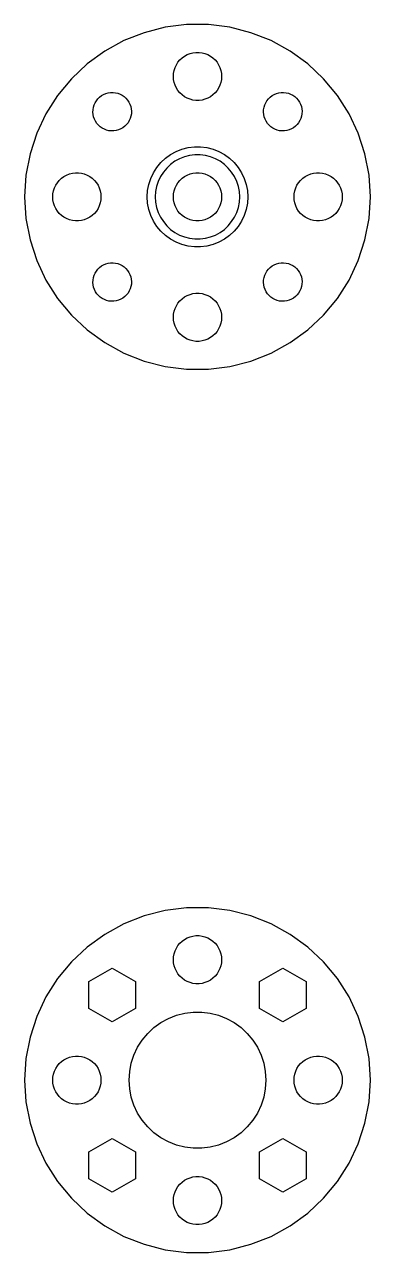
# Model space of a CAD drawing. Header units: metres. Extents: x -22 to 22, y -21 to 351.
# Drawn here: x -21.5 to 21.5, y 198.5 to 351.5 of the extents above; entities that cross this region are included whole.
import ezdxf

# ---------------------------------------------------------------- set-up
doc = ezdxf.new("R2010")
doc.units = ezdxf.units.M

msp = doc.modelspace()

# ---------------------------------------------------------------- linework, layer by layer
for p, q in [((-6.64386, 350.448), (-9.15425, 349.454)), ((-4.02869, 351.119), (-6.64386, 350.448)), ((-1.34999, 351.458), (-4.02869, 351.119)), ((1.34999, 351.458), (-1.34999, 351.458)), ((4.02869, 351.119), (1.34999, 351.458)), ((6.64386, 350.448), (4.02869, 351.119)), ((9.15425, 349.454), (6.64386, 350.448)), ((-9.15425, 349.454), (-11.5203, 348.153)), ((11.5203, 348.153), (9.15425, 349.454)), ((-11.5203, 348.153), (-13.7046, 346.566)), ((-2.1869, 347.054), (-1.91226, 347.312)), ((-1.91226, 347.312), (-1.60747, 347.533)), ((-1.60747, 347.533), (-1.27733, 347.714)), ((-1.27733, 347.714), (-0.927048, 347.853)), ((-0.927048, 347.853), (-0.562134, 347.947)), ((-0.562134, 347.947), (-0.18837, 347.994)), ((-0.18837, 347.994), (0.18837, 347.994)), ((0.18837, 347.994), (0.562134, 347.947)), ((0.562134, 347.947), (0.927048, 347.853)), ((0.927048, 347.853), (1.27733, 347.714)), ((1.27733, 347.714), (1.60747, 347.533)), ((1.60747, 347.533), (1.91226, 347.312)), ((1.91226, 347.312), (2.1869, 347.054)), ((13.7046, 346.566), (11.5203, 348.153)), ((-13.7046, 346.566), (-15.6728, 344.718)), ((-2.97633, 345.376), (-2.90575, 345.746)), ((-2.90575, 345.746), (-2.78932, 346.104)), ((-2.78932, 346.104), (-2.62891, 346.445)), ((-2.62891, 346.445), (-2.42705, 346.763)), ((-2.42705, 346.763), (-2.1869, 347.054)), ((2.1869, 347.054), (2.42705, 346.763)), ((2.42705, 346.763), (2.62891, 346.445)), ((2.62891, 346.445), (2.78932, 346.104)), ((2.78932, 346.104), (2.90575, 345.746)), ((2.90575, 345.746), (2.97633, 345.376)), ((15.6728, 344.718), (13.7046, 346.566)), ((-15.6728, 344.718), (-17.3939, 342.637)), ((-3, 345), (-2.97633, 345.376)), ((-2.97633, 344.624), (-3, 345)), ((-2.90575, 344.254), (-2.97633, 344.624)), ((-2.78932, 343.896), (-2.90575, 344.254)), ((2.90575, 344.254), (2.78932, 343.896)), ((2.97633, 344.624), (2.90575, 344.254)), ((2.97633, 345.376), (3, 345)), ((3, 345), (2.97633, 344.624)), ((17.3939, 342.637), (15.6728, 344.718)), ((-17.3939, 342.637), (-18.8406, 340.358)), ((-12.1752, 342.424), (-11.9351, 342.606)), ((-11.9351, 342.606), (-11.6741, 342.757)), ((-11.6741, 342.757), (-11.3963, 342.873)), ((-11.3963, 342.873), (-11.106, 342.955)), ((-11.106, 342.955), (-10.8078, 342.999)), ((-10.8078, 342.999), (-10.5065, 343.005)), ((-10.5065, 343.005), (-10.2067, 342.973)), ((-10.2067, 342.973), (-9.91331, 342.905)), ((-9.91331, 342.905), (-9.63083, 342.799)), ((-9.63083, 342.799), (-9.36372, 342.66)), ((-9.36372, 342.66), (-9.11624, 342.488)), ((-2.62891, 343.555), (-2.78932, 343.896)), ((-2.42705, 343.237), (-2.62891, 343.555)), ((-2.1869, 342.946), (-2.42705, 343.237)), ((-1.91226, 342.688), (-2.1869, 342.946)), ((-1.60747, 342.467), (-1.91226, 342.688)), ((1.91226, 342.688), (1.60747, 342.467)), ((2.1869, 342.946), (1.91226, 342.688)), ((2.42705, 343.237), (2.1869, 342.946)), ((2.62891, 343.555), (2.42705, 343.237)), ((2.78932, 343.896), (2.62891, 343.555)), ((9.03879, 342.424), (9.27885, 342.606)), ((9.27885, 342.606), (9.53987, 342.757)), ((9.53987, 342.757), (9.81772, 342.873)), ((9.81772, 342.873), (10.108, 342.955)), ((10.108, 342.955), (10.4062, 342.999)), ((10.4062, 342.999), (10.7075, 343.005)), ((10.7075, 343.005), (11.0072, 342.973)), ((11.0072, 342.973), (11.3007, 342.905)), ((11.3007, 342.905), (11.5832, 342.799)), ((11.5832, 342.799), (11.8503, 342.66)), ((11.8503, 342.66), (12.0977, 342.488)), ((18.8406, 340.358), (17.3939, 342.637)), ((-12.9939, 340.858), (-12.9436, 341.155)), ((-12.9436, 341.155), (-12.8565, 341.444)), ((-12.8565, 341.444), (-12.7339, 341.719)), ((-12.7339, 341.719), (-12.5777, 341.977)), ((-12.5777, 341.977), (-12.3905, 342.213)), ((-12.3905, 342.213), (-12.1752, 342.424)), ((-9.11624, 342.488), (-8.89226, 342.286)), ((-8.89226, 342.286), (-8.69533, 342.058)), ((-8.69533, 342.058), (-8.52853, 341.807)), ((-8.52853, 341.807), (-8.39452, 341.537)), ((-8.39452, 341.537), (-8.29539, 341.252)), ((-8.29539, 341.252), (-8.23274, 340.958)), ((-1.27733, 342.286), (-1.60747, 342.467)), ((-0.927048, 342.147), (-1.27733, 342.286)), ((-0.562134, 342.053), (-0.927048, 342.147)), ((-0.18837, 342.006), (-0.562134, 342.053)), ((0.18837, 342.006), (-0.18837, 342.006)), ((0.562134, 342.053), (0.18837, 342.006)), ((0.927048, 342.147), (0.562134, 342.053)), ((1.27733, 342.286), (0.927048, 342.147)), ((1.60747, 342.467), (1.27733, 342.286)), ((8.22014, 340.858), (8.2704, 341.155)), ((8.2704, 341.155), (8.35751, 341.444)), ((8.35751, 341.444), (8.4801, 341.719)), ((8.4801, 341.719), (8.63623, 341.977)), ((8.63623, 341.977), (8.82344, 342.213)), ((8.82344, 342.213), (9.03879, 342.424)), ((12.0977, 342.488), (12.3217, 342.286)), ((12.3217, 342.286), (12.5187, 342.058)), ((12.5187, 342.058), (12.6855, 341.807)), ((12.6855, 341.807), (12.8195, 341.537)), ((12.8195, 341.537), (12.9186, 341.252)), ((12.9186, 341.252), (12.9812, 340.958)), ((-18.8406, 340.358), (-19.9902, 337.915)), ((-13.0065, 340.557), (-12.9939, 340.858)), ((-12.9812, 340.256), (-13.0065, 340.557)), ((-12.9186, 339.962), (-12.9812, 340.256)), ((-12.8195, 339.677), (-12.9186, 339.962)), ((-12.6855, 339.407), (-12.8195, 339.677)), ((-8.4801, 339.495), (-8.63623, 339.237)), ((-8.35751, 339.77), (-8.4801, 339.495)), ((-8.2704, 340.059), (-8.35751, 339.77)), ((-8.22014, 340.356), (-8.2704, 340.059)), ((-8.23274, 340.958), (-8.20752, 340.657)), ((-8.20752, 340.657), (-8.22014, 340.356)), ((8.20752, 340.557), (8.22014, 340.858)), ((8.23274, 340.256), (8.20752, 340.557)), ((8.29539, 339.962), (8.23274, 340.256)), ((8.39452, 339.677), (8.29539, 339.962)), ((8.52853, 339.407), (8.39452, 339.677)), ((12.7339, 339.495), (12.5777, 339.237)), ((12.8565, 339.77), (12.7339, 339.495)), ((12.9436, 340.059), (12.8565, 339.77)), ((12.9939, 340.356), (12.9436, 340.059)), ((12.9812, 340.958), (13.0065, 340.657)), ((13.0065, 340.657), (12.9939, 340.356)), ((19.9902, 337.915), (18.8406, 340.358)), ((-12.5187, 339.156), (-12.6855, 339.407)), ((-12.3217, 338.928), (-12.5187, 339.156)), ((-12.0977, 338.726), (-12.3217, 338.928)), ((-11.8503, 338.554), (-12.0977, 338.726)), ((-11.5832, 338.414), (-11.8503, 338.554)), ((-11.3007, 338.309), (-11.5832, 338.414)), ((-11.0072, 338.241), (-11.3007, 338.309)), ((-10.7075, 338.209), (-11.0072, 338.241)), ((-10.4062, 338.215), (-10.7075, 338.209)), ((-10.108, 338.259), (-10.4062, 338.215)), ((-9.81772, 338.34), (-10.108, 338.259)), ((-9.53987, 338.457), (-9.81772, 338.34)), ((-9.27885, 338.608), (-9.53987, 338.457)), ((-9.03879, 338.79), (-9.27885, 338.608)), ((-8.82344, 339.001), (-9.03879, 338.79)), ((-8.63623, 339.237), (-8.82344, 339.001)), ((8.69533, 339.156), (8.52853, 339.407)), ((8.89226, 338.928), (8.69533, 339.156)), ((9.11624, 338.726), (8.89226, 338.928)), ((9.36372, 338.554), (9.11624, 338.726)), ((9.63083, 338.414), (9.36372, 338.554)), ((9.91331, 338.309), (9.63083, 338.414)), ((10.2067, 338.241), (9.91331, 338.309)), ((10.5065, 338.209), (10.2067, 338.241)), ((10.8078, 338.215), (10.5065, 338.209)), ((11.106, 338.259), (10.8078, 338.215)), ((11.3963, 338.34), (11.106, 338.259)), ((11.6741, 338.457), (11.3963, 338.34)), ((11.9351, 338.608), (11.6741, 338.457)), ((12.1752, 338.79), (11.9351, 338.608)), ((12.3905, 339.001), (12.1752, 338.79)), ((12.5777, 339.237), (12.3905, 339.001)), ((-19.9902, 337.915), (-20.8245, 335.347)), ((20.8245, 335.347), (19.9902, 337.915)), ((-20.8245, 335.347), (-21.3305, 332.695)), ((-3.98389, 334.816), (-3.34891, 335.277)), ((-3.34891, 335.277), (-2.66112, 335.655)), ((-2.66112, 335.655), (-1.93135, 335.944)), ((-1.62233, 334.993), (-2.23534, 334.75)), ((-1.93135, 335.944), (-1.17113, 336.139)), ((-0.983749, 335.157), (-1.62233, 334.993)), ((-1.17113, 336.139), (-0.392426, 336.238)), ((-0.329636, 335.24), (-0.983749, 335.157)), ((-0.392426, 336.238), (0.392426, 336.238)), ((0.329636, 335.24), (-0.329636, 335.24)), ((0.983749, 335.157), (0.329636, 335.24)), ((0.392426, 336.238), (1.17113, 336.139)), ((1.62233, 334.993), (0.983749, 335.157)), ((1.17113, 336.139), (1.93135, 335.944)), ((2.23534, 334.75), (1.62233, 334.993)), ((1.93135, 335.944), (2.66112, 335.655)), ((2.66112, 335.655), (3.34891, 335.277)), ((3.34891, 335.277), (3.98389, 334.816)), ((21.3305, 332.695), (20.8245, 335.347)), ((-5.47691, 333.011), (-5.05635, 333.674)), ((-5.05635, 333.674), (-4.55605, 334.278)), ((-4.55605, 334.278), (-3.98389, 334.816)), ((-3.82707, 333.594), (-4.24733, 333.086)), ((-3.34647, 334.045), (-3.82707, 333.594)), ((-2.81308, 334.433), (-3.34647, 334.045)), ((-2.23534, 334.75), (-2.81308, 334.433)), ((2.81308, 334.433), (2.23534, 334.75)), ((3.34647, 334.045), (2.81308, 334.433)), ((3.82707, 333.594), (3.34647, 334.045)), ((4.24733, 333.086), (3.82707, 333.594)), ((3.98389, 334.816), (4.55605, 334.278)), ((4.55605, 334.278), (5.05635, 333.674)), ((5.05635, 333.674), (5.47691, 333.011)), ((-21.3305, 332.695), (-21.5, 330)), ((-17.427, 331.763), (-17.1869, 332.054)), ((-17.1869, 332.054), (-16.9123, 332.312)), ((-16.9123, 332.312), (-16.6075, 332.533)), ((-16.6075, 332.533), (-16.2773, 332.714)), ((-16.2773, 332.714), (-15.927, 332.853)), ((-15.927, 332.853), (-15.5621, 332.947)), ((-15.5621, 332.947), (-15.1884, 332.994)), ((-15.1884, 332.994), (-14.8116, 332.994)), ((-14.8116, 332.994), (-14.4379, 332.947)), ((-14.4379, 332.947), (-14.0729, 332.853)), ((-14.0729, 332.853), (-13.7227, 332.714)), ((-13.7227, 332.714), (-13.3925, 332.533)), ((-13.3925, 332.533), (-13.0877, 332.312)), ((-13.0877, 332.312), (-12.8131, 332.054)), ((-12.8131, 332.054), (-12.5729, 331.763)), ((-6.05363, 331.554), (-5.8111, 332.301)), ((-5.8111, 332.301), (-5.47691, 333.011)), ((-4.88132, 331.933), (-5.08505, 331.306)), ((-4.6006, 332.529), (-4.88132, 331.933)), ((-4.24733, 333.086), (-4.6006, 332.529)), ((-2.42705, 331.763), (-2.1869, 332.054)), ((-2.1869, 332.054), (-1.91226, 332.312)), ((-1.91226, 332.312), (-1.60747, 332.533)), ((-1.60747, 332.533), (-1.27733, 332.714)), ((-1.27733, 332.714), (-0.927048, 332.853)), ((-0.927048, 332.853), (-0.562134, 332.947)), ((-0.562134, 332.947), (-0.18837, 332.994)), ((-0.18837, 332.994), (0.18837, 332.994)), ((0.18837, 332.994), (0.562134, 332.947)), ((0.562134, 332.947), (0.927048, 332.853)), ((0.927048, 332.853), (1.27733, 332.714)), ((1.27733, 332.714), (1.60747, 332.533)), ((1.60747, 332.533), (1.91226, 332.312)), ((1.91226, 332.312), (2.1869, 332.054)), ((2.1869, 332.054), (2.42705, 331.763)), ((4.6006, 332.529), (4.24733, 333.086)), ((4.88132, 331.933), (4.6006, 332.529)), ((5.08505, 331.306), (4.88132, 331.933)), ((5.47691, 333.011), (5.8111, 332.301)), ((5.8111, 332.301), (6.05363, 331.554)), ((12.5729, 331.763), (12.8131, 332.054)), ((12.8131, 332.054), (13.0877, 332.312)), ((13.0877, 332.312), (13.3925, 332.533)), ((13.3925, 332.533), (13.7227, 332.714)), ((13.7227, 332.714), (14.0729, 332.853)), ((14.0729, 332.853), (14.4379, 332.947)), ((14.4379, 332.947), (14.8116, 332.994)), ((14.8116, 332.994), (15.1884, 332.994)), ((15.1884, 332.994), (15.5621, 332.947)), ((15.5621, 332.947), (15.927, 332.853)), ((15.927, 332.853), (16.2773, 332.714)), ((16.2773, 332.714), (16.6075, 332.533)), ((16.6075, 332.533), (16.9123, 332.312)), ((16.9123, 332.312), (17.1869, 332.054)), ((17.1869, 332.054), (17.427, 331.763)), ((21.5, 330), (21.3305, 332.695)), ((-18, 330), (-17.9763, 330.376)), ((-17.9763, 330.376), (-17.9057, 330.746)), ((-17.9057, 330.746), (-17.7893, 331.104)), ((-17.7893, 331.104), (-17.6289, 331.445)), ((-17.6289, 331.445), (-17.427, 331.763)), ((-12.5729, 331.763), (-12.3711, 331.445)), ((-12.3711, 331.445), (-12.2107, 331.104)), ((-12.2107, 331.104), (-12.0942, 330.746)), ((-12.0942, 330.746), (-12.0237, 330.376)), ((-12.0237, 330.376), (-12, 330)), ((-6.25, 330), (-6.20071, 330.783)), ((-6.20071, 330.783), (-6.05363, 331.554)), ((-5.20859, 330.658), (-5.25, 330)), ((-5.08505, 331.306), (-5.20859, 330.658)), ((-3, 330), (-2.97633, 330.376)), ((-2.97633, 330.376), (-2.90575, 330.746)), ((-2.90575, 330.746), (-2.78932, 331.104)), ((-2.78932, 331.104), (-2.62891, 331.445)), ((-2.62891, 331.445), (-2.42705, 331.763)), ((2.42705, 331.763), (2.62891, 331.445)), ((2.62891, 331.445), (2.78932, 331.104)), ((2.78932, 331.104), (2.90575, 330.746)), ((2.90575, 330.746), (2.97633, 330.376)), ((2.97633, 330.376), (3, 330)), ((5.20859, 330.658), (5.08505, 331.306)), ((5.25, 330), (5.20859, 330.658)), ((6.05363, 331.554), (6.20071, 330.783)), ((6.20071, 330.783), (6.25, 330)), ((12, 330), (12.0237, 330.376)), ((12.0237, 330.376), (12.0942, 330.746)), ((12.0942, 330.746), (12.2107, 331.104)), ((12.2107, 331.104), (12.3711, 331.445)), ((12.3711, 331.445), (12.5729, 331.763)), ((17.427, 331.763), (17.6289, 331.445)), ((17.6289, 331.445), (17.7893, 331.104)), ((17.7893, 331.104), (17.9057, 330.746)), ((17.9057, 330.746), (17.9763, 330.376)), ((17.9763, 330.376), (18, 330)), ((-21.5, 330), (-21.3305, 327.305)), ((-17.9763, 329.624), (-18, 330)), ((-17.9057, 329.254), (-17.9763, 329.624)), ((-17.7893, 328.896), (-17.9057, 329.254)), ((-17.6289, 328.555), (-17.7893, 328.896)), ((-12.2107, 328.896), (-12.3711, 328.555)), ((-12.0942, 329.254), (-12.2107, 328.896)), ((-12.0237, 329.624), (-12.0942, 329.254)), ((-12, 330), (-12.0237, 329.624)), ((-6.20071, 329.217), (-6.25, 330)), ((-6.05363, 328.446), (-6.20071, 329.217)), ((-5.25, 330), (-5.20859, 329.342)), ((-5.20859, 329.342), (-5.08505, 328.694)), ((-2.97633, 329.624), (-3, 330)), ((-2.90575, 329.254), (-2.97633, 329.624)), ((-2.78932, 328.896), (-2.90575, 329.254)), ((-2.62891, 328.555), (-2.78932, 328.896)), ((2.78932, 328.896), (2.62891, 328.555)), ((2.90575, 329.254), (2.78932, 328.896)), ((2.97633, 329.624), (2.90575, 329.254)), ((3, 330), (2.97633, 329.624)), ((5.08505, 328.694), (5.20859, 329.342)), ((5.20859, 329.342), (5.25, 330)), ((6.20071, 329.217), (6.05363, 328.446)), ((6.25, 330), (6.20071, 329.217)), ((12.0237, 329.624), (12, 330)), ((12.0942, 329.254), (12.0237, 329.624)), ((12.2107, 328.896), (12.0942, 329.254)), ((12.3711, 328.555), (12.2107, 328.896)), ((17.7893, 328.896), (17.6289, 328.555)), ((17.9057, 329.254), (17.7893, 328.896)), ((17.9763, 329.624), (17.9057, 329.254)), ((18, 330), (17.9763, 329.624)), ((21.3305, 327.305), (21.5, 330)), ((-21.3305, 327.305), (-20.8245, 324.653)), ((-17.427, 328.237), (-17.6289, 328.555)), ((-17.1869, 327.946), (-17.427, 328.237)), ((-16.9123, 327.688), (-17.1869, 327.946)), ((-16.6075, 327.467), (-16.9123, 327.688)), ((-16.2773, 327.286), (-16.6075, 327.467)), ((-15.927, 327.147), (-16.2773, 327.286)), ((-13.7227, 327.286), (-14.0729, 327.147)), ((-13.3925, 327.467), (-13.7227, 327.286)), ((-13.0877, 327.688), (-13.3925, 327.467)), ((-12.8131, 327.946), (-13.0877, 327.688)), ((-12.5729, 328.237), (-12.8131, 327.946)), ((-12.3711, 328.555), (-12.5729, 328.237)), ((-5.8111, 327.699), (-6.05363, 328.446)), ((-5.47691, 326.989), (-5.8111, 327.699)), ((-5.08505, 328.694), (-4.88132, 328.067)), ((-4.88132, 328.067), (-4.6006, 327.471)), ((-4.6006, 327.471), (-4.24733, 326.914)), ((-2.42705, 328.237), (-2.62891, 328.555)), ((-2.1869, 327.946), (-2.42705, 328.237)), ((-1.91226, 327.688), (-2.1869, 327.946)), ((-1.60747, 327.467), (-1.91226, 327.688)), ((-1.27733, 327.286), (-1.60747, 327.467)), ((-0.927048, 327.147), (-1.27733, 327.286)), ((1.27733, 327.286), (0.927048, 327.147)), ((1.60747, 327.467), (1.27733, 327.286)), ((1.91226, 327.688), (1.60747, 327.467)), ((2.1869, 327.946), (1.91226, 327.688)), ((2.42705, 328.237), (2.1869, 327.946)), ((2.62891, 328.555), (2.42705, 328.237)), ((4.24733, 326.914), (4.6006, 327.471)), ((4.6006, 327.471), (4.88132, 328.067)), ((4.88132, 328.067), (5.08505, 328.694)), ((5.8111, 327.699), (5.47691, 326.989)), ((6.05363, 328.446), (5.8111, 327.699)), ((12.5729, 328.237), (12.3711, 328.555)), ((12.8131, 327.946), (12.5729, 328.237)), ((13.0877, 327.688), (12.8131, 327.946)), ((13.3925, 327.467), (13.0877, 327.688)), ((13.7227, 327.286), (13.3925, 327.467)), ((14.0729, 327.147), (13.7227, 327.286)), ((16.2773, 327.286), (15.927, 327.147)), ((16.6075, 327.467), (16.2773, 327.286)), ((16.9123, 327.688), (16.6075, 327.467)), ((17.1869, 327.946), (16.9123, 327.688)), ((17.427, 328.237), (17.1869, 327.946)), ((17.6289, 328.555), (17.427, 328.237)), ((20.8245, 324.653), (21.3305, 327.305)), ((-15.5621, 327.053), (-15.927, 327.147)), ((-15.1884, 327.006), (-15.5621, 327.053)), ((-14.8116, 327.006), (-15.1884, 327.006)), ((-14.4379, 327.053), (-14.8116, 327.006)), ((-14.0729, 327.147), (-14.4379, 327.053)), ((-5.05635, 326.326), (-5.47691, 326.989)), ((-4.55605, 325.722), (-5.05635, 326.326)), ((-3.98389, 325.184), (-4.55605, 325.722)), ((-4.24733, 326.914), (-3.82707, 326.406)), ((-3.82707, 326.406), (-3.34647, 325.955)), ((-3.34647, 325.955), (-2.81308, 325.567)), ((-0.562134, 327.053), (-0.927048, 327.147)), ((-0.18837, 327.006), (-0.562134, 327.053)), ((0.18837, 327.006), (-0.18837, 327.006)), ((0.562134, 327.053), (0.18837, 327.006)), ((0.927048, 327.147), (0.562134, 327.053)), ((2.81308, 325.567), (3.34647, 325.955)), ((3.34647, 325.955), (3.82707, 326.406)), ((3.82707, 326.406), (4.24733, 326.914)), ((4.55605, 325.722), (3.98389, 325.184)), ((5.05635, 326.326), (4.55605, 325.722)), ((5.47691, 326.989), (5.05635, 326.326)), ((14.4379, 327.053), (14.0729, 327.147)), ((14.8116, 327.006), (14.4379, 327.053)), ((15.1884, 327.006), (14.8116, 327.006)), ((15.5621, 327.053), (15.1884, 327.006)), ((15.927, 327.147), (15.5621, 327.053)), ((-20.8245, 324.653), (-19.9902, 322.085)), ((-3.34891, 324.723), (-3.98389, 325.184)), ((-2.66112, 324.345), (-3.34891, 324.723)), ((-2.81308, 325.567), (-2.23534, 325.25)), ((-1.93135, 324.056), (-2.66112, 324.345)), ((-2.23534, 325.25), (-1.62233, 325.007)), ((-1.62233, 325.007), (-0.983749, 324.843)), ((-0.983749, 324.843), (-0.329636, 324.76)), ((-0.329636, 324.76), (0.329636, 324.76)), ((0.329636, 324.76), (0.983749, 324.843)), ((0.983749, 324.843), (1.62233, 325.007)), ((1.62233, 325.007), (2.23534, 325.25)), ((2.66112, 324.345), (1.93135, 324.056)), ((2.23534, 325.25), (2.81308, 325.567)), ((3.34891, 324.723), (2.66112, 324.345)), ((3.98389, 325.184), (3.34891, 324.723)), ((19.9902, 322.085), (20.8245, 324.653)), ((-1.17113, 323.861), (-1.93135, 324.056)), ((-0.392426, 323.762), (-1.17113, 323.861)), ((0.392426, 323.762), (-0.392426, 323.762)), ((1.17113, 323.861), (0.392426, 323.762)), ((1.93135, 324.056), (1.17113, 323.861)), ((-19.9902, 322.085), (-18.8406, 319.642)), ((-12.3905, 320.999), (-12.1752, 321.21)), ((-12.1752, 321.21), (-11.9351, 321.392)), ((-11.9351, 321.392), (-11.6741, 321.543)), ((-11.6741, 321.543), (-11.3963, 321.66)), ((-11.3963, 321.66), (-11.106, 321.741)), ((-11.106, 321.741), (-10.8078, 321.785)), ((-10.8078, 321.785), (-10.5065, 321.791)), ((-10.5065, 321.791), (-10.2067, 321.759)), ((-10.2067, 321.759), (-9.91331, 321.691)), ((-9.91331, 321.691), (-9.63083, 321.586)), ((-9.63083, 321.586), (-9.36372, 321.446)), ((-9.36372, 321.446), (-9.11624, 321.274)), ((-9.11624, 321.274), (-8.89226, 321.072)), ((8.82344, 320.999), (9.03879, 321.21)), ((9.03879, 321.21), (9.27885, 321.392)), ((9.27885, 321.392), (9.53987, 321.543)), ((9.53987, 321.543), (9.81772, 321.66)), ((9.81772, 321.66), (10.108, 321.741)), ((10.108, 321.741), (10.4062, 321.785)), ((10.4062, 321.785), (10.7075, 321.791)), ((10.7075, 321.791), (11.0072, 321.759)), ((11.0072, 321.759), (11.3007, 321.691)), ((11.3007, 321.691), (11.5832, 321.586)), ((11.5832, 321.586), (11.8503, 321.446)), ((11.8503, 321.446), (12.0977, 321.274)), ((12.0977, 321.274), (12.3217, 321.072)), ((18.8406, 319.642), (19.9902, 322.085)), ((-18.8406, 319.642), (-17.3939, 317.363)), ((-13.0065, 319.343), (-12.9939, 319.644)), ((-12.9939, 319.644), (-12.9436, 319.941)), ((-12.9436, 319.941), (-12.8565, 320.23)), ((-12.8565, 320.23), (-12.7339, 320.505)), ((-12.7339, 320.505), (-12.5777, 320.763)), ((-12.5777, 320.763), (-12.3905, 320.999)), ((-8.89226, 321.072), (-8.69533, 320.844)), ((-8.69533, 320.844), (-8.52853, 320.593)), ((-8.52853, 320.593), (-8.39452, 320.323)), ((-8.39452, 320.323), (-8.29539, 320.038)), ((-8.29539, 320.038), (-8.23274, 319.744)), ((-8.23274, 319.744), (-8.20752, 319.443)), ((8.20752, 319.343), (8.22014, 319.644)), ((8.22014, 319.644), (8.2704, 319.941)), ((8.2704, 319.941), (8.35751, 320.23)), ((8.35751, 320.23), (8.4801, 320.505)), ((8.4801, 320.505), (8.63623, 320.763)), ((8.63623, 320.763), (8.82344, 320.999)), ((12.3217, 321.072), (12.5187, 320.844)), ((12.5187, 320.844), (12.6855, 320.593)), ((12.6855, 320.593), (12.8195, 320.323)), ((12.8195, 320.323), (12.9186, 320.038)), ((12.9186, 320.038), (12.9812, 319.744)), ((12.9812, 319.744), (13.0065, 319.443)), ((17.3939, 317.363), (18.8406, 319.642)), ((-12.9812, 319.042), (-13.0065, 319.343)), ((-12.9186, 318.748), (-12.9812, 319.042)), ((-12.8195, 318.463), (-12.9186, 318.748)), ((-12.6855, 318.193), (-12.8195, 318.463)), ((-12.5187, 317.942), (-12.6855, 318.193)), ((-8.4801, 318.281), (-8.63623, 318.023)), ((-8.35751, 318.556), (-8.4801, 318.281)), ((-8.2704, 318.845), (-8.35751, 318.556)), ((-8.22014, 319.142), (-8.2704, 318.845)), ((-8.20752, 319.443), (-8.22014, 319.142)), ((8.23274, 319.042), (8.20752, 319.343)), ((8.29539, 318.748), (8.23274, 319.042)), ((8.39452, 318.463), (8.29539, 318.748)), ((8.52853, 318.193), (8.39452, 318.463)), ((8.69533, 317.942), (8.52853, 318.193)), ((12.7339, 318.281), (12.5777, 318.023)), ((12.8565, 318.556), (12.7339, 318.281)), ((12.9436, 318.845), (12.8565, 318.556)), ((12.9939, 319.142), (12.9436, 318.845)), ((13.0065, 319.443), (12.9939, 319.142)), ((-17.3939, 317.363), (-15.6728, 315.282)), ((-12.3217, 317.714), (-12.5187, 317.942)), ((-12.0977, 317.512), (-12.3217, 317.714)), ((-11.8503, 317.34), (-12.0977, 317.512)), ((-11.5832, 317.201), (-11.8503, 317.34)), ((-11.3007, 317.095), (-11.5832, 317.201)), ((-11.0072, 317.027), (-11.3007, 317.095)), ((-10.7075, 316.995), (-11.0072, 317.027)), ((-10.4062, 317.001), (-10.7075, 316.995)), ((-10.108, 317.045), (-10.4062, 317.001)), ((-9.81772, 317.127), (-10.108, 317.045)), ((-9.53987, 317.243), (-9.81772, 317.127)), ((-9.27885, 317.394), (-9.53987, 317.243)), ((-9.03879, 317.576), (-9.27885, 317.394)), ((-8.82344, 317.787), (-9.03879, 317.576)), ((-8.63623, 318.023), (-8.82344, 317.787)), ((-2.62891, 316.445), (-2.42705, 316.763)), ((-2.42705, 316.763), (-2.1869, 317.054)), ((-2.1869, 317.054), (-1.91226, 317.312)), ((-1.91226, 317.312), (-1.60747, 317.533)), ((-1.60747, 317.533), (-1.27733, 317.714)), ((-1.27733, 317.714), (-0.927048, 317.853)), ((-0.927048, 317.853), (-0.562134, 317.947)), ((-0.562134, 317.947), (-0.18837, 317.994)), ((-0.18837, 317.994), (0.18837, 317.994)), ((0.18837, 317.994), (0.562134, 317.947)), ((0.562134, 317.947), (0.927048, 317.853)), ((0.927048, 317.853), (1.27733, 317.714)), ((1.27733, 317.714), (1.60747, 317.533)), ((1.60747, 317.533), (1.91226, 317.312)), ((1.91226, 317.312), (2.1869, 317.054)), ((2.1869, 317.054), (2.42705, 316.763)), ((2.42705, 316.763), (2.62891, 316.445)), ((8.89226, 317.714), (8.69533, 317.942)), ((9.11624, 317.512), (8.89226, 317.714)), ((9.36372, 317.34), (9.11624, 317.512)), ((9.63083, 317.201), (9.36372, 317.34)), ((9.91331, 317.095), (9.63083, 317.201)), ((10.2067, 317.027), (9.91331, 317.095)), ((10.5065, 316.995), (10.2067, 317.027)), ((10.8078, 317.001), (10.5065, 316.995)), ((11.106, 317.045), (10.8078, 317.001)), ((11.3963, 317.127), (11.106, 317.045)), ((11.6741, 317.243), (11.3963, 317.127)), ((11.9351, 317.394), (11.6741, 317.243)), ((12.1752, 317.576), (11.9351, 317.394)), ((12.3905, 317.787), (12.1752, 317.576)), ((12.5777, 318.023), (12.3905, 317.787)), ((15.6728, 315.282), (17.3939, 317.363)), ((-15.6728, 315.282), (-13.7046, 313.434)), ((-3, 315), (-2.97633, 315.376)), ((-2.97633, 315.376), (-2.90575, 315.746)), ((-2.90575, 315.746), (-2.78932, 316.104)), ((-2.78932, 316.104), (-2.62891, 316.445)), ((2.62891, 316.445), (2.78932, 316.104)), ((2.78932, 316.104), (2.90575, 315.746)), ((2.90575, 315.746), (2.97633, 315.376)), ((2.97633, 315.376), (3, 315)), ((13.7046, 313.434), (15.6728, 315.282)), ((-2.97633, 314.624), (-3, 315)), ((-2.90575, 314.254), (-2.97633, 314.624)), ((-2.78932, 313.896), (-2.90575, 314.254)), ((-2.62891, 313.555), (-2.78932, 313.896)), ((-2.42705, 313.237), (-2.62891, 313.555)), ((2.62891, 313.555), (2.42705, 313.237)), ((2.78932, 313.896), (2.62891, 313.555)), ((2.90575, 314.254), (2.78932, 313.896)), ((2.97633, 314.624), (2.90575, 314.254)), ((3, 315), (2.97633, 314.624)), ((-13.7046, 313.434), (-11.5203, 311.847)), ((-2.1869, 312.946), (-2.42705, 313.237)), ((-1.91226, 312.688), (-2.1869, 312.946)), ((-1.60747, 312.467), (-1.91226, 312.688)), ((-1.27733, 312.286), (-1.60747, 312.467)), ((-0.927048, 312.147), (-1.27733, 312.286)), ((-0.562134, 312.053), (-0.927048, 312.147)), ((-0.18837, 312.006), (-0.562134, 312.053)), ((0.18837, 312.006), (-0.18837, 312.006)), ((0.562134, 312.053), (0.18837, 312.006)), ((0.927048, 312.147), (0.562134, 312.053)), ((1.27733, 312.286), (0.927048, 312.147)), ((1.60747, 312.467), (1.27733, 312.286)), ((1.91226, 312.688), (1.60747, 312.467)), ((2.1869, 312.946), (1.91226, 312.688)), ((2.42705, 313.237), (2.1869, 312.946)), ((11.5203, 311.847), (13.7046, 313.434)), ((-11.5203, 311.847), (-9.15425, 310.546)), ((-9.15425, 310.546), (-6.64386, 309.552)), ((6.64386, 309.552), (9.15425, 310.546)), ((9.15425, 310.546), (11.5203, 311.847)), ((-6.64386, 309.552), (-4.02869, 308.881)), ((4.02869, 308.881), (6.64386, 309.552)), ((-4.02869, 308.881), (-1.34999, 308.542)), ((-1.34999, 308.542), (1.34999, 308.542)), ((1.34999, 308.542), (4.02869, 308.881)), ((-6.64386, 240.448), (-9.15425, 239.454)), ((-4.02869, 241.119), (-6.64386, 240.448)), ((-1.34999, 241.458), (-4.02869, 241.119)), ((1.34999, 241.458), (-1.34999, 241.458)), ((4.02869, 241.119), (1.34999, 241.458)), ((6.64386, 240.448), (4.02869, 241.119)), ((9.15425, 239.454), (6.64386, 240.448)), ((-9.15425, 239.454), (-11.5203, 238.153)), ((11.5203, 238.153), (9.15425, 239.454)), ((-11.5203, 238.153), (-13.7046, 236.566)), ((-2.42705, 236.763), (-2.1869, 237.054)), ((-2.1869, 237.054), (-1.91226, 237.312)), ((-1.91226, 237.312), (-1.60747, 237.533)), ((-1.60747, 237.533), (-1.27733, 237.714)), ((-1.27733, 237.714), (-0.927048, 237.853)), ((-0.927048, 237.853), (-0.562134, 237.947)), ((-0.562134, 237.947), (-0.18837, 237.994)), ((-0.18837, 237.994), (0.18837, 237.994)), ((0.18837, 237.994), (0.562134, 237.947)), ((0.562134, 237.947), (0.927048, 237.853)), ((0.927048, 237.853), (1.27733, 237.714)), ((1.27733, 237.714), (1.60747, 237.533)), ((1.60747, 237.533), (1.91226, 237.312)), ((1.91226, 237.312), (2.1869, 237.054)), ((2.1869, 237.054), (2.42705, 236.763)), ((13.7046, 236.566), (11.5203, 238.153)), ((-13.7046, 236.566), (-15.6728, 234.718)), ((-2.97633, 235.376), (-2.90575, 235.746)), ((-2.90575, 235.746), (-2.78932, 236.104)), ((-2.78932, 236.104), (-2.62891, 236.445)), ((-2.62891, 236.445), (-2.42705, 236.763)), ((2.42705, 236.763), (2.62891, 236.445)), ((2.62891, 236.445), (2.78932, 236.104)), ((2.78932, 236.104), (2.90575, 235.746)), ((2.90575, 235.746), (2.97633, 235.376)), ((15.6728, 234.718), (13.7046, 236.566)), ((-15.6728, 234.718), (-17.3939, 232.637)), ((-3, 235), (-2.97633, 235.376)), ((-2.97633, 234.624), (-3, 235)), ((-2.90575, 234.254), (-2.97633, 234.624)), ((-2.78932, 233.896), (-2.90575, 234.254)), ((2.90575, 234.254), (2.78932, 233.896)), ((2.97633, 234.624), (2.90575, 234.254)), ((2.97633, 235.376), (3, 235)), ((3, 235), (2.97633, 234.624)), ((17.3939, 232.637), (15.6728, 234.718)), ((-17.3939, 232.637), (-18.8406, 230.358)), ((-13.5052, 232.28), (-10.607, 233.954)), ((-10.607, 233.954), (-7.70876, 232.28)), ((-2.62891, 233.555), (-2.78932, 233.896)), ((-2.42705, 233.237), (-2.62891, 233.555)), ((-2.1869, 232.946), (-2.42705, 233.237)), ((-1.91226, 232.688), (-2.1869, 232.946)), ((-1.60747, 232.467), (-1.91226, 232.688)), ((-1.27733, 232.286), (-1.60747, 232.467)), ((1.60747, 232.467), (1.27733, 232.286)), ((1.91226, 232.688), (1.60747, 232.467)), ((2.1869, 232.946), (1.91226, 232.688)), ((2.42705, 233.237), (2.1869, 232.946)), ((2.62891, 233.555), (2.42705, 233.237)), ((2.78932, 233.896), (2.62891, 233.555)), ((7.70876, 232.28), (10.607, 233.954)), ((10.607, 233.954), (13.5052, 232.28)), ((18.8406, 230.358), (17.3939, 232.637)), ((-13.5052, 228.934), (-13.5052, 232.28)), ((-7.70876, 232.28), (-7.70876, 228.934)), ((-0.927048, 232.147), (-1.27733, 232.286)), ((-0.562134, 232.053), (-0.927048, 232.147)), ((-0.18837, 232.006), (-0.562134, 232.053)), ((0.18837, 232.006), (-0.18837, 232.006)), ((0.562134, 232.053), (0.18837, 232.006)), ((0.927048, 232.147), (0.562134, 232.053)), ((1.27733, 232.286), (0.927048, 232.147)), ((7.70876, 228.934), (7.70876, 232.28)), ((13.5052, 232.28), (13.5052, 228.934)), ((-18.8406, 230.358), (-19.9902, 227.915)), ((19.9902, 227.915), (18.8406, 230.358)), ((-19.9902, 227.915), (-20.8245, 225.347)), ((-10.607, 227.26), (-13.5052, 228.934)), ((-7.70876, 228.934), (-10.607, 227.26)), ((-3.61911, 227.691), (-2.62663, 228.084)), ((-2.62663, 228.084), (-1.59273, 228.349)), ((-1.59273, 228.349), (-0.533707, 228.483)), ((-0.533707, 228.483), (0.533707, 228.483)), ((0.533707, 228.483), (1.59273, 228.349)), ((1.59273, 228.349), (2.62663, 228.084)), ((2.62663, 228.084), (3.61911, 227.691)), ((10.607, 227.26), (7.70876, 228.934)), ((13.5052, 228.934), (10.607, 227.26)), ((20.8245, 225.347), (19.9902, 227.915)), ((-6.19623, 225.819), (-5.41809, 226.549)), ((-5.41809, 226.549), (-4.55452, 227.177)), ((-4.55452, 227.177), (-3.61911, 227.691)), ((3.61911, 227.691), (4.55452, 227.177)), ((4.55452, 227.177), (5.41809, 226.549)), ((5.41809, 226.549), (6.19623, 225.819)), ((-20.8245, 225.347), (-21.3305, 222.695)), ((-7.44859, 224.095), (-6.87663, 224.996)), ((-6.87663, 224.996), (-6.19623, 225.819)), ((6.19623, 225.819), (6.87663, 224.996)), ((6.87663, 224.996), (7.44859, 224.095)), ((21.3305, 222.695), (20.8245, 225.347)), ((-7.90309, 223.129), (-7.44859, 224.095)), ((7.44859, 224.095), (7.90309, 223.129)), ((-21.3305, 222.695), (-21.5, 220)), ((-17.6289, 221.445), (-17.427, 221.763)), ((-17.427, 221.763), (-17.1869, 222.054)), ((-17.1869, 222.054), (-16.9123, 222.312)), ((-16.9123, 222.312), (-16.6075, 222.533)), ((-16.6075, 222.533), (-16.2773, 222.714)), ((-16.2773, 222.714), (-15.927, 222.853)), ((-15.927, 222.853), (-15.5621, 222.947)), ((-15.5621, 222.947), (-15.1884, 222.994)), ((-15.1884, 222.994), (-14.8116, 222.994)), ((-14.8116, 222.994), (-14.4379, 222.947)), ((-14.4379, 222.947), (-14.0729, 222.853)), ((-14.0729, 222.853), (-13.7227, 222.714)), ((-13.7227, 222.714), (-13.3925, 222.533)), ((-13.3925, 222.533), (-13.0877, 222.312)), ((-13.0877, 222.312), (-12.8131, 222.054)), ((-12.8131, 222.054), (-12.5729, 221.763)), ((-12.5729, 221.763), (-12.3711, 221.445)), ((-8.43297, 221.065), (-8.23296, 222.114)), ((-8.23296, 222.114), (-7.90309, 223.129)), ((7.90309, 223.129), (8.23296, 222.114)), ((8.23296, 222.114), (8.43297, 221.065)), ((12.3711, 221.445), (12.5729, 221.763)), ((12.5729, 221.763), (12.8131, 222.054)), ((12.8131, 222.054), (13.0877, 222.312)), ((13.0877, 222.312), (13.3925, 222.533)), ((13.3925, 222.533), (13.7227, 222.714)), ((13.7227, 222.714), (14.0729, 222.853)), ((14.0729, 222.853), (14.4379, 222.947)), ((14.4379, 222.947), (14.8116, 222.994)), ((14.8116, 222.994), (15.1884, 222.994)), ((15.1884, 222.994), (15.5621, 222.947)), ((15.5621, 222.947), (15.927, 222.853)), ((15.927, 222.853), (16.2773, 222.714)), ((16.2773, 222.714), (16.6075, 222.533)), ((16.6075, 222.533), (16.9123, 222.312)), ((16.9123, 222.312), (17.1869, 222.054)), ((17.1869, 222.054), (17.427, 221.763)), ((17.427, 221.763), (17.6289, 221.445)), ((21.5, 220), (21.3305, 222.695)), ((-18, 220), (-17.9763, 220.376)), ((-17.9763, 220.376), (-17.9057, 220.746)), ((-17.9057, 220.746), (-17.7893, 221.104)), ((-17.7893, 221.104), (-17.6289, 221.445)), ((-12.3711, 221.445), (-12.2107, 221.104)), ((-12.2107, 221.104), (-12.0942, 220.746)), ((-12.0942, 220.746), (-12.0237, 220.376)), ((-12.0237, 220.376), (-12, 220)), ((-8.5, 220), (-8.43297, 221.065)), ((8.43297, 221.065), (8.5, 220)), ((12, 220), (12.0237, 220.376)), ((12.0237, 220.376), (12.0942, 220.746)), ((12.0942, 220.746), (12.2107, 221.104)), ((12.2107, 221.104), (12.3711, 221.445)), ((17.6289, 221.445), (17.7893, 221.104)), ((17.7893, 221.104), (17.9057, 220.746)), ((17.9057, 220.746), (17.9763, 220.376)), ((17.9763, 220.376), (18, 220)), ((-21.5, 220), (-21.3305, 217.305)), ((-17.9763, 219.624), (-18, 220)), ((-17.9057, 219.254), (-17.9763, 219.624)), ((-17.7893, 218.896), (-17.9057, 219.254)), ((-17.6289, 218.555), (-17.7893, 218.896)), ((-12.2107, 218.896), (-12.3711, 218.555)), ((-12.0942, 219.254), (-12.2107, 218.896)), ((-12.0237, 219.624), (-12.0942, 219.254)), ((-12, 220), (-12.0237, 219.624)), ((-8.43297, 218.935), (-8.5, 220)), ((-8.23296, 217.886), (-8.43297, 218.935)), ((8.43297, 218.935), (8.23296, 217.886)), ((8.5, 220), (8.43297, 218.935)), ((12.0237, 219.624), (12, 220)), ((12.0942, 219.254), (12.0237, 219.624)), ((12.2107, 218.896), (12.0942, 219.254)), ((12.3711, 218.555), (12.2107, 218.896)), ((17.7893, 218.896), (17.6289, 218.555)), ((17.9057, 219.254), (17.7893, 218.896)), ((17.9763, 219.624), (17.9057, 219.254)), ((18, 220), (17.9763, 219.624)), ((21.3305, 217.305), (21.5, 220)), ((-21.3305, 217.305), (-20.8245, 214.653)), ((-17.427, 218.237), (-17.6289, 218.555)), ((-17.1869, 217.946), (-17.427, 218.237)), ((-16.9123, 217.688), (-17.1869, 217.946)), ((-16.6075, 217.467), (-16.9123, 217.688)), ((-16.2773, 217.286), (-16.6075, 217.467)), ((-15.927, 217.147), (-16.2773, 217.286)), ((-15.5621, 217.053), (-15.927, 217.147)), ((-14.0729, 217.147), (-14.4379, 217.053)), ((-13.7227, 217.286), (-14.0729, 217.147)), ((-13.3925, 217.467), (-13.7227, 217.286)), ((-13.0877, 217.688), (-13.3925, 217.467)), ((-12.8131, 217.946), (-13.0877, 217.688)), ((-12.5729, 218.237), (-12.8131, 217.946)), ((-12.3711, 218.555), (-12.5729, 218.237)), ((-7.90309, 216.871), (-8.23296, 217.886)), ((8.23296, 217.886), (7.90309, 216.871)), ((12.5729, 218.237), (12.3711, 218.555)), ((12.8131, 217.946), (12.5729, 218.237)), ((13.0877, 217.688), (12.8131, 217.946)), ((13.3925, 217.467), (13.0877, 217.688)), ((13.7227, 217.286), (13.3925, 217.467)), ((14.0729, 217.147), (13.7227, 217.286)), ((14.4379, 217.053), (14.0729, 217.147)), ((15.927, 217.147), (15.5621, 217.053)), ((16.2773, 217.286), (15.927, 217.147)), ((16.6075, 217.467), (16.2773, 217.286)), ((16.9123, 217.688), (16.6075, 217.467)), ((17.1869, 217.946), (16.9123, 217.688)), ((17.427, 218.237), (17.1869, 217.946)), ((17.6289, 218.555), (17.427, 218.237)), ((20.8245, 214.653), (21.3305, 217.305)), ((-15.1884, 217.006), (-15.5621, 217.053)), ((-14.8116, 217.006), (-15.1884, 217.006)), ((-14.4379, 217.053), (-14.8116, 217.006)), ((-7.44859, 215.905), (-7.90309, 216.871)), ((-6.87663, 215.004), (-7.44859, 215.905)), ((7.44859, 215.905), (6.87663, 215.004)), ((7.90309, 216.871), (7.44859, 215.905)), ((14.8116, 217.006), (14.4379, 217.053)), ((15.1884, 217.006), (14.8116, 217.006)), ((15.5621, 217.053), (15.1884, 217.006)), ((-20.8245, 214.653), (-19.9902, 212.085)), ((-6.19623, 214.181), (-6.87663, 215.004)), ((-5.41809, 213.451), (-6.19623, 214.181)), ((6.19623, 214.181), (5.41809, 213.451)), ((6.87663, 215.004), (6.19623, 214.181)), ((19.9902, 212.085), (20.8245, 214.653)), ((-13.5052, 211.066), (-10.607, 212.74)), ((-10.607, 212.74), (-7.70876, 211.066)), ((-4.55452, 212.823), (-5.41809, 213.451)), ((-3.61911, 212.309), (-4.55452, 212.823)), ((4.55452, 212.823), (3.61911, 212.309)), ((5.41809, 213.451), (4.55452, 212.823)), ((7.70876, 211.066), (10.607, 212.74)), ((10.607, 212.74), (13.5052, 211.066)), ((-19.9902, 212.085), (-18.8406, 209.642)), ((-13.5052, 207.72), (-13.5052, 211.066)), ((-7.70876, 211.066), (-7.70876, 207.72)), ((-2.62663, 211.916), (-3.61911, 212.309)), ((-1.59273, 211.651), (-2.62663, 211.916)), ((-0.533707, 211.517), (-1.59273, 211.651)), ((0.533707, 211.517), (-0.533707, 211.517)), ((1.59273, 211.651), (0.533707, 211.517)), ((2.62663, 211.916), (1.59273, 211.651)), ((3.61911, 212.309), (2.62663, 211.916)), ((7.70876, 207.72), (7.70876, 211.066)), ((13.5052, 211.066), (13.5052, 207.72)), ((18.8406, 209.642), (19.9902, 212.085)), ((-18.8406, 209.642), (-17.3939, 207.363)), ((17.3939, 207.363), (18.8406, 209.642)), ((-0.562134, 207.947), (-0.18837, 207.994)), ((-0.18837, 207.994), (0.18837, 207.994)), ((0.18837, 207.994), (0.562134, 207.947)), ((-17.3939, 207.363), (-15.6728, 205.282)), ((-10.607, 206.046), (-13.5052, 207.72)), ((-7.70876, 207.72), (-10.607, 206.046)), ((-2.78932, 206.104), (-2.62891, 206.445)), ((-2.62891, 206.445), (-2.42705, 206.763)), ((-2.42705, 206.763), (-2.1869, 207.054)), ((-2.1869, 207.054), (-1.91226, 207.312)), ((-1.91226, 207.312), (-1.60747, 207.533)), ((-1.60747, 207.533), (-1.27733, 207.714)), ((-1.27733, 207.714), (-0.927048, 207.853)), ((-0.927048, 207.853), (-0.562134, 207.947)), ((0.562134, 207.947), (0.927048, 207.853)), ((0.927048, 207.853), (1.27733, 207.714)), ((1.27733, 207.714), (1.60747, 207.533)), ((1.60747, 207.533), (1.91226, 207.312)), ((1.91226, 207.312), (2.1869, 207.054)), ((2.1869, 207.054), (2.42705, 206.763)), ((2.42705, 206.763), (2.62891, 206.445)), ((2.62891, 206.445), (2.78932, 206.104)), ((10.607, 206.046), (7.70876, 207.72)), ((13.5052, 207.72), (10.607, 206.046)), ((15.6728, 205.282), (17.3939, 207.363)), ((-15.6728, 205.282), (-13.7046, 203.434)), ((-3, 205), (-2.97633, 205.376)), ((-2.97633, 204.624), (-3, 205)), ((-2.97633, 205.376), (-2.90575, 205.746)), ((-2.90575, 205.746), (-2.78932, 206.104)), ((2.78932, 206.104), (2.90575, 205.746)), ((2.90575, 205.746), (2.97633, 205.376)), ((2.97633, 205.376), (3, 205)), ((3, 205), (2.97633, 204.624)), ((13.7046, 203.434), (15.6728, 205.282)), ((-13.7046, 203.434), (-11.5203, 201.847)), ((-2.90575, 204.254), (-2.97633, 204.624)), ((-2.78932, 203.896), (-2.90575, 204.254)), ((-2.62891, 203.555), (-2.78932, 203.896)), ((-2.42705, 203.237), (-2.62891, 203.555)), ((2.62891, 203.555), (2.42705, 203.237)), ((2.78932, 203.896), (2.62891, 203.555)), ((2.90575, 204.254), (2.78932, 203.896)), ((2.97633, 204.624), (2.90575, 204.254)), ((11.5203, 201.847), (13.7046, 203.434)), ((-2.1869, 202.946), (-2.42705, 203.237)), ((-1.91226, 202.688), (-2.1869, 202.946)), ((-1.60747, 202.467), (-1.91226, 202.688)), ((-1.27733, 202.286), (-1.60747, 202.467)), ((-0.927048, 202.147), (-1.27733, 202.286)), ((-0.562134, 202.053), (-0.927048, 202.147)), ((-0.18837, 202.006), (-0.562134, 202.053)), ((0.18837, 202.006), (-0.18837, 202.006)), ((0.562134, 202.053), (0.18837, 202.006)), ((0.927048, 202.147), (0.562134, 202.053)), ((1.27733, 202.286), (0.927048, 202.147)), ((1.60747, 202.467), (1.27733, 202.286)), ((1.91226, 202.688), (1.60747, 202.467)), ((2.1869, 202.946), (1.91226, 202.688)), ((2.42705, 203.237), (2.1869, 202.946)), ((-11.5203, 201.847), (-9.15425, 200.546)), ((-9.15425, 200.546), (-6.64386, 199.552)), ((6.64386, 199.552), (9.15425, 200.546)), ((9.15425, 200.546), (11.5203, 201.847)), ((-6.64386, 199.552), (-4.02869, 198.881)), ((-4.02869, 198.881), (-1.34999, 198.542)), ((1.34999, 198.542), (4.02869, 198.881)), ((4.02869, 198.881), (6.64386, 199.552)), ((-1.34999, 198.542), (1.34999, 198.542))]:
    msp.add_line(p, q)

doc.saveas('drawing.dxf')
